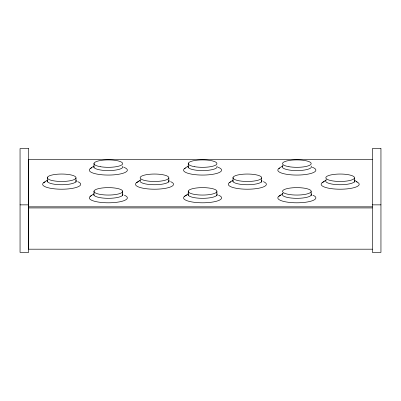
<?xml version="1.0" encoding="UTF-8"?>
<svg xmlns="http://www.w3.org/2000/svg" width="401" height="401" viewBox="0 0 401 401"><rect width="100%" height="100%" fill="white"/><g stroke="black" fill="none" stroke-linecap="round" stroke-linejoin="round"><path stroke-width="0.6" d="M43.624 182.731L47.378 180.104M90.27 168.58L94.019 165.954M90.27 196.32L94.019 193.688M136.455 182.731L140.676 179.773A14.576 3.774 0 0 0 153.633 184.731A14.576 3.774 0 0 0 168.781 180.209M184.535 168.58L188.285 165.954M184.535 196.32L188.285 193.688M229.287 182.731L233.041 180.104M278.8 168.58L283.021 165.628A14.576 3.774 0 0 0 295.973 170.585A14.576 3.774 0 0 0 311.126 166.064M278.8 196.32L283.021 193.362A14.576 3.774 0 0 0 295.973 198.32A14.576 3.774 0 0 0 311.126 193.798M322.118 182.731L326.344 179.773A14.576 3.774 0 0 0 339.296 184.731A14.576 3.774 0 0 0 354.449 180.209M372.354 159.362L28.531 159.362L28.531 249.191L372.354 249.191M20.05 204.856L28.646 204.856M372.354 204.856L380.95 204.856M28.531 206.826L372.354 206.826M28.531 207.929L372.354 207.929M354.198 179.984L357.186 182.084M354.489 177.979A14.341 3.714 0 0 1 332.269 180.856A14.341 3.714 0 0 1 333.752 174.435A14.341 3.714 0 0 1 354.489 177.979L354.489 182.144M311.166 191.563A14.341 3.714 0 0 1 288.946 194.44A14.341 3.714 0 0 1 290.429 188.024A14.341 3.714 0 0 1 311.166 191.563L311.166 195.728M261.652 177.979A14.341 3.714 0 0 1 239.437 180.856A14.341 3.714 0 0 1 240.921 174.435A14.341 3.714 0 0 1 261.652 177.979L261.652 182.144M233.021 177.533L233.021 181.698M216.901 191.563A14.341 3.714 0 0 1 194.68 194.44A14.341 3.714 0 0 1 196.169 188.024A14.341 3.714 0 0 1 216.901 191.563L216.901 195.728M188.264 163.387L188.264 167.553M188.264 191.122L188.264 195.287M168.821 177.979A14.341 3.714 0 0 1 146.601 180.856A14.341 3.714 0 0 1 148.089 174.435A14.341 3.714 0 0 1 168.821 177.979L168.821 182.144M122.636 191.563A14.341 3.714 0 0 1 100.415 194.44A14.341 3.714 0 0 1 101.904 188.024A14.341 3.714 0 0 1 122.636 191.563L122.636 195.728M93.999 163.387L93.999 167.553M93.999 191.122L93.999 195.287M75.989 177.979A14.341 3.714 0 0 1 53.769 180.856A14.341 3.714 0 0 1 55.258 174.435A14.341 3.714 0 0 1 75.989 177.979L75.989 182.144M47.353 177.533L47.353 181.698M312.88 195.222A19.022 4.922 0 0 1 309.221 201.613A19.022 4.922 0 0 1 284.259 201.568A19.022 4.922 0 0 1 280.971 195.162M170.54 181.638A19.022 4.922 0 0 1 166.876 188.029A19.022 4.922 0 0 1 141.914 187.979A19.022 4.922 0 0 1 138.626 181.578M218.615 195.222A19.022 4.922 0 0 1 214.956 201.613A19.022 4.922 0 0 1 189.994 201.568A19.022 4.922 0 0 1 186.706 195.162M216.861 193.798A14.576 3.774 0 0 1 203.618 198.315A14.576 3.774 0 0 1 188.034 194.33M77.709 181.638A19.022 4.922 0 0 1 74.355 187.959A19.022 4.922 0 0 1 49.714 188.119A19.022 4.922 0 0 1 45.148 181.848M75.949 180.209A14.576 3.774 0 0 1 62.706 184.731A14.576 3.774 0 0 1 47.123 180.741M124.35 195.222A19.022 4.922 0 0 1 121.002 201.543A19.022 4.922 0 0 1 96.36 201.703A19.022 4.922 0 0 1 91.789 195.432M122.596 193.798A14.576 3.774 0 0 1 109.353 198.315A14.576 3.774 0 0 1 93.769 194.33M263.372 181.638A19.022 4.922 0 0 1 260.018 187.959A19.022 4.922 0 0 1 235.377 188.119A19.022 4.922 0 0 1 230.811 181.848M261.617 180.209A14.576 3.774 0 0 1 248.369 184.731A14.576 3.774 0 0 1 232.791 180.741M312.319 167.277A19.022 4.922 0 0 1 310.319 173.618A19.022 4.922 0 0 1 285.818 174.154A19.022 4.922 0 0 1 279.738 167.984M356.203 181.638A19.022 4.922 0 0 1 352.539 188.029A19.022 4.922 0 0 1 327.577 187.979A19.022 4.922 0 0 1 324.294 181.578M218.054 167.277A19.022 4.922 0 0 1 216.054 173.618A19.022 4.922 0 0 1 191.553 174.154A19.022 4.922 0 0 1 185.473 167.984M216.861 166.064A14.576 3.774 0 0 1 203.618 170.58A14.576 3.774 0 0 1 188.034 166.59M123.789 167.277A19.022 4.922 0 0 1 121.488 173.693A19.022 4.922 0 0 1 96.621 174.024A19.022 4.922 0 0 1 91.789 167.698M122.596 166.064A14.576 3.774 0 0 1 109.353 170.58A14.576 3.774 0 0 1 93.769 166.59M28.646 148.576L20.05 148.576L20.05 252.424L28.646 252.424L28.646 148.576M380.95 148.576L372.354 148.576L372.354 252.424L380.95 252.424L380.95 148.576M288.946 166.706A14.341 3.714 0 0 0 311.166 163.829A14.341 3.714 0 0 0 290.429 160.29A14.341 3.714 0 0 0 288.946 166.706M194.68 166.706A14.341 3.714 0 0 0 216.901 163.829A14.341 3.714 0 0 0 196.169 160.29A14.341 3.714 0 0 0 194.68 166.706M100.415 166.706A14.341 3.714 0 0 0 122.636 163.829A14.341 3.714 0 0 0 101.904 160.29A14.341 3.714 0 0 0 100.415 166.706"/></g></svg>
